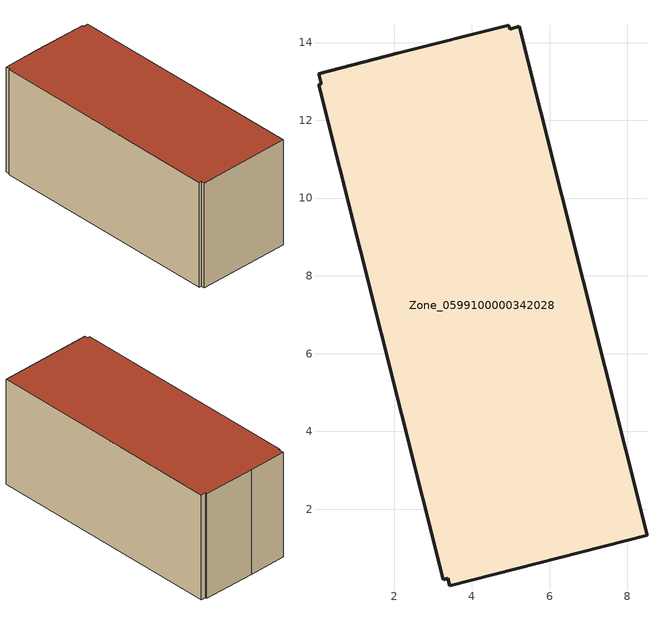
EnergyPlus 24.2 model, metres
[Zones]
Zone_0599100000342028
 floor ground (C_G): 4.94,14.44 4.97,14.34 5.22,14.41 8.5,1.33 3.43,0.03 3.38,0.22 3.26,0.18 0.07,12.92 0.12,12.94 0.06,13.2 2.08,13.73 z0
 wall outside (C_F): 3.43,0.03 8.5,1.33 5.22,14.41 4.97,14.34 4.94,14.44 2.08,13.73 0.06,13.2 0.12,12.94 0.07,12.92 3.26,0.18 3.38,0.22 3.43,0.03 z0:6.05
 roof outside (C_R): 4.97,14.34 4.94,14.44 2.08,13.73 0.06,13.2 0.12,12.94 0.07,12.92 3.26,0.18 3.38,0.22 3.43,0.03 8.5,1.33 5.22,14.41 z6.05
[BUILDING]
Pand.0599100000342028: North Axis=0; Terrain=City; Loads Convergence Tolerance Value=0.04; Temperature Convergence Tolerance Value=0.4; Solar Distribution=FullExterior; Maximum Number of Warmup Days=25; Minimum Number of Warmup Days=1
[Site:Location]
Rotterdam.The.Hague.AP_ZH_NLD Design_Conditions: Latitude=51.96; Longitude=4.45; Time Zone=1; Elevation=-4.5
[SITE:GROUNDTEMPERATURE:BUILDINGSURFACE]
18, 18, 18, 18, 18, 18, 18, 18, 18, 18, 18, 18
[MATERIAL] Thermal Absorptance=0.9; Solar Absorptance=0.7; Visible Absorptance=0.7
Name | Roughness | Thickness | Conductivity | Density | Specific Heat
G.TC.1992-2005 | MediumSmooth | 0.15 | 0.06 | 540 | 1210
F.TC.1992-2005 | Rough | 0.3 | 0.12 | 1920 | 840
R.TC.1992-2005 | MediumRough | 0.2 | 0.08 | 1500 | 1000
[CONSTRUCTION]
C_G: G.TC.1992-2005
C_F: F.TC.1992-2005
C_R: R.TC.1992-2005
[ZONE]
Zone_0599100000342028: Type=1; Multiplier=1; Ceiling Height=Autocalculate; Volume=Autocalculate; Floor Area=autocalculate; Part of Total Floor Area=Yes
[ZONEINFILTRATION:DESIGNFLOWRATE]
Infil_Zone_0599100000342028: Zone or ZoneList or Space or SpaceList=Zone_0599100000342028; Schedule=AlwaysOn; Design Flow Rate Calculation Method=Flow/Area; Flow Rate per Floor Area=0.0015; Constant Term Coefficient=1; Temperature Term Coefficient=0; Velocity Term Coefficient=0; Velocity Squared Term Coefficient=0
[HVACTEMPLATE:ZONE:IDEALLOADSAIRSYSTEM]
Zone_0599100000342028: Maximum Heating Supply Air Temperature=50; Minimum Cooling Supply Air Temperature=13; Maximum Heating Supply Air Humidity Ratio=0.0156; Minimum Cooling Supply Air Humidity Ratio=0.0077; Heating Limit=NoLimit; Cooling Limit=NoLimit; Dehumidification Control Type=ConstantSensibleHeatRatio; Cooling Sensible Heat Ratio=0.7; Dehumidification Setpoint=60; Humidification Control Type=None; Humidification Setpoint=30; Outdoor Air Method=None; Outdoor Air Flow Rate per Person=0.00944; Outdoor Air Flow Rate per Zone Floor Area=0; Outdoor Air Flow Rate per Zone=0; Demand Controlled Ventilation Type=None; Outdoor Air Economizer Type=NoEconomizer; Heat Recovery Type=None; Sensible Heat Recovery Effectiveness=0.7; Latent Heat Recovery Effectiveness=0.65
[ZONECONTROL:THERMOSTAT]
ThermostatControl_Zone_0599100000342028: Zone or ZoneList=Zone_0599100000342028; Control Type Schedule=DualSetpointControlType; Control 1=Thermostat_Zone_0599100000342028; Temperature Difference Between Cutout And Setpoint=0
[THERMOSTATSETPOINT:DUALSETPOINT]
Thermostat_Zone_0599100000342028: Heating Setpoint Temperature Schedule=HeatingSetpoint_Zone_0599100000342028; Cooling Setpoint Temperature Schedule=CoolingSetpoint_Zone_0599100000342028
[SCHEDULE:COMPACT]
HeatingSetpoint_Zone_0599100000342028: Through: 12/31, For: AllDays, Until: 24:00, 21
CoolingSetpoint_Zone_0599100000342028: Through: 12/31, For: AllDays, Until: 24:00, 24
DualSetpointControlType: Through: 12/31, For: AllDays, Until: 24:00, 4
AlwaysOn: Through: 12/31, For: AllDays, Until: 24:00, 1
